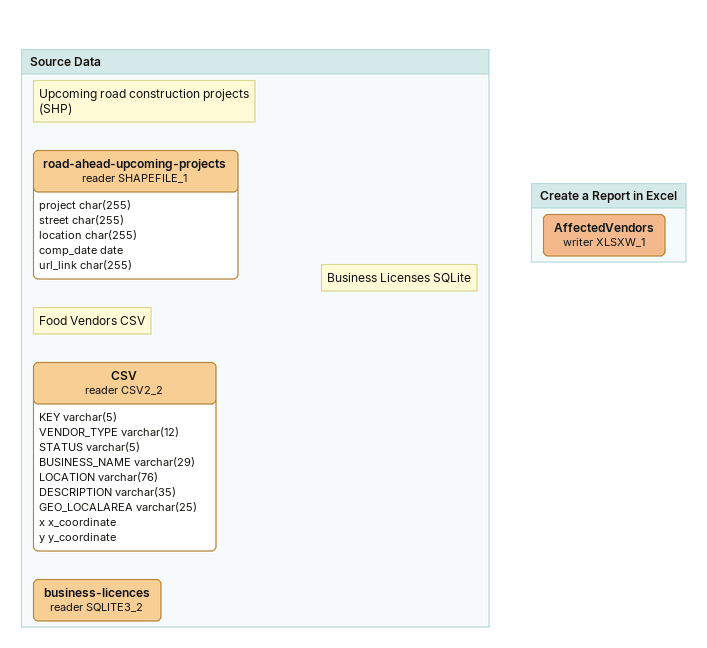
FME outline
Bookmark: Source Data
Note: Upcoming road construction projects (SHP)
road-ahead-upcoming-projects (reader SHAPEFILE_1)
    attributes: project char(255), street char(255), location char(255), comp_date date, url_link char(255)
Note: Food Vendors CSV
CSV (reader CSV2_2)
    attributes: KEY varchar(5), VENDOR_TYPE varchar(12), STATUS varchar(5), BUSINESS_NAME varchar(29), LOCATION varchar(76), DESCRIPTION varchar(35), GEO_LOCALAREA varchar(25), x x_coordinate, y y_coordinate
Note: Business Licenses SQLite
business-licences (reader SQLITE3_2)

Bookmark: Create a Report in Excel
AffectedVendors (writer XLSXW_1)
